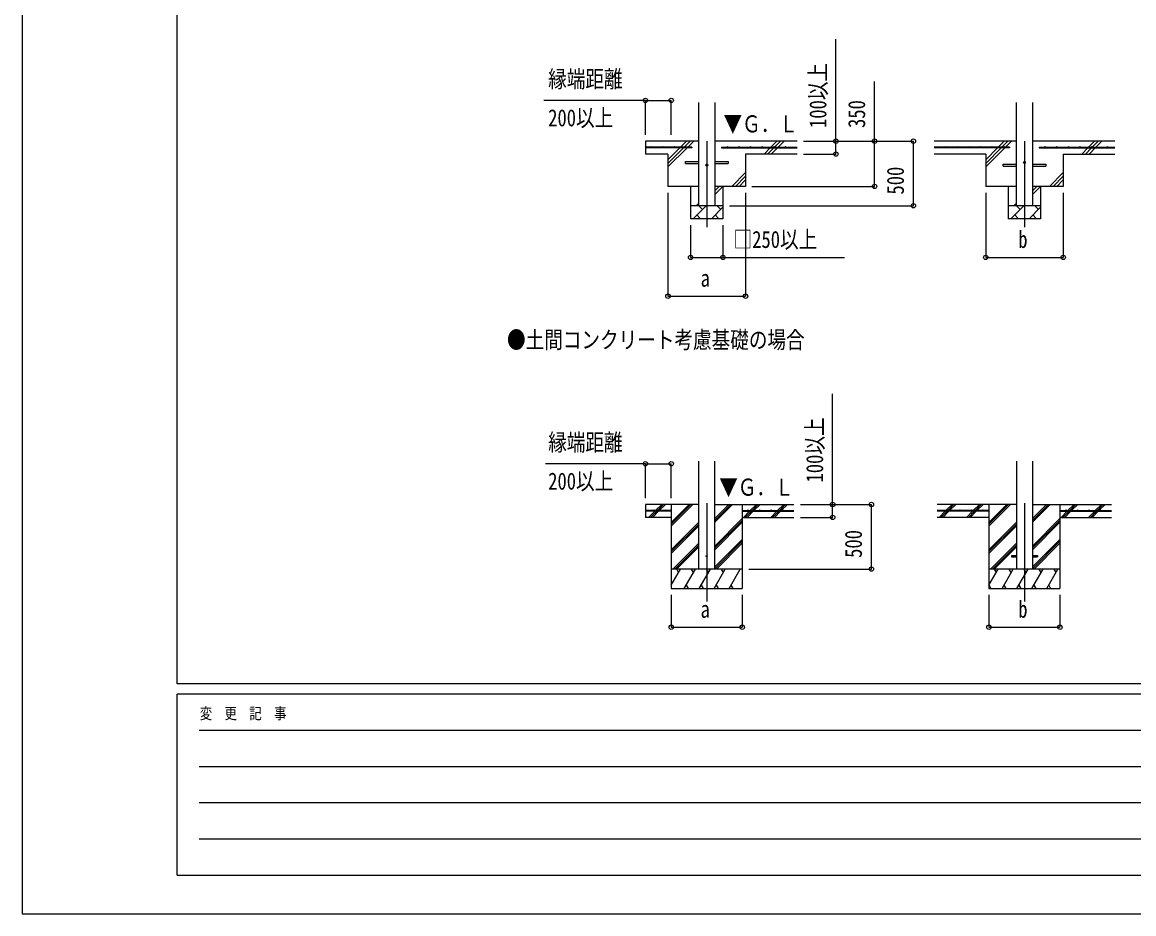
# Model space of a CAD drawing. Units: millimetres, scale not verified. Extents: x -16820 to 16820, y -11880 to 11880.
# Drawn here: x -16820 to -8214, y -11880 to -4980 of the extents above; entities that cross this region are included whole.
import ezdxf
from ezdxf.enums import TextEntityAlignment as Align

# ---------------------------------------------------------------- set-up
doc = ezdxf.new("R2010")
doc.units = ezdxf.units.MM
doc.header["$LTSCALE"] = 50
for name, color, linetype in [('0-2_USER1', 3, 'Continuous'), ('0-4_YKK_12', 2, 'Continuous'), ('0-5_YKK_13', 4, 'Continuous'), ('0-6_YKK_A1', 4, 'Continuous'), ('0-7_YKK_D', 6, 'Continuous'), ('0-8_YKK_ZWAK', 7, 'Continuous')]:
    doc.layers.add(name, color=color, linetype=linetype)
doc.styles.add('ＭＳ ゴシック', font='')
doc.styles.get('ＭＳ ゴシック').set_extended_font_data('MS Gothic')

msp = doc.modelspace()

# ---------------------------------------------------------------- linework, layer by layer
at = {"layer": '0-4_YKK_12'}
for p, q in [((-11519.92, -5900), (-11519.92, -6565.95)), ((-9059.92, -5900), (-9059.92, -6565.95)), ((-11519.92, -8702.79), (-11519.92, -9462)), ((-9059.92, -8702.79), (-9059.92, -9462))]:
    msp.add_line(p, q, dxfattribs=at)
at = {"layer": '0-5_YKK_13'}
for p, q in [((-11684.92, -6057), (-11582.42, -6057)), ((-11684.92, -6073), (-11684.92, -6057)), ((-11684.92, -6073), (-11582.42, -6073)), ((-11457.42, -6057), (-11354.92, -6057)), ((-11457.42, -6073), (-11354.92, -6073)), ((-11354.92, -6057), (-11354.92, -6073)), ((-9224.92, -6077), (-9122.42, -6077)), ((-9224.92, -6093), (-9224.92, -6077)), ((-9224.92, -6093), (-9122.42, -6093)), ((-8997.42, -6077), (-8894.92, -6077)), ((-8997.42, -6093), (-8894.92, -6093)), ((-8894.92, -6077), (-8894.92, -6093)), ((-9159.92, -9107.5), (-9159.92, -9116.5)), ((-9159.92, -9107.5), (-9122.42, -9107.5)), ((-9159.92, -9116.5), (-9122.42, -9116.5)), ((-8997.42, -9107.5), (-8959.92, -9107.5)), ((-8997.42, -9116.5), (-8959.92, -9116.5)), ((-8959.92, -9107.5), (-8959.92, -9116.5))]:
    msp.add_line(p, q, dxfattribs=at)
for centre, radius in [((-11519.92, -6085), 8), ((-9059.92, -6065), 8), ((-11519.92, -9112), 5)]:
    msp.add_circle(centre, radius, dxfattribs=at)
at = {"layer": '0-6_YKK_A1'}
for p, q in [((-11582.42, -6400), (-11582.42, -5600)), ((-11457.42, -5600), (-11457.42, -6400)), ((-9122.42, -6400), (-9122.42, -5600)), ((-8997.42, -5600), (-8997.42, -6400)), ((-11582.42, -5900), (-11994.92, -5900)), ((-11994.92, -5900), (-11994.92, -6000)), ((-11723.99, -5947.5), (-11676.49, -5900)), ((-11695.71, -5947.5), (-11648.21, -5900)), ((-11667.42, -5947.5), (-11619.92, -5900)), ((-10819.92, -5900), (-11457.42, -5900)), ((-11023.99, -5947.5), (-10976.49, -5900)), ((-10995.71, -5947.5), (-10948.21, -5900)), ((-10967.42, -5947.5), (-10919.92, -5900)), ((-9122.42, -5900), (-9759.92, -5900)), ((-9263.99, -5947.5), (-9216.49, -5900)), ((-9235.71, -5947.5), (-9188.21, -5900)), ((-9207.42, -5947.5), (-9159.92, -5900)), ((-8359.92, -5900), (-8997.42, -5900)), ((-8563.99, -5947.5), (-8516.49, -5900)), ((-8535.71, -5947.5), (-8488.21, -5900)), ((-8507.42, -5947.5), (-8459.92, -5900)), ((-11634.92, -5947.5), (-11994.92, -5947.5)), ((-11634.92, -5952.5), (-11994.92, -5952.5)), ((-11819.92, -6000), (-11994.92, -6000)), ((-11819.92, -6100), (-11672.42, -5952.5)), ((-11819.92, -6043.43), (-11728.99, -5952.5)), ((-11819.92, -6071.72), (-11700.71, -5952.5)), ((-11819.92, -6000), (-11819.92, -6250)), ((-11634.92, -5947.5), (-11634.92, -5952.5)), ((-11404.92, -5947.5), (-10819.92, -5947.5)), ((-11404.92, -5947.5), (-11404.92, -5952.5)), ((-11404.92, -5952.5), (-10819.92, -5952.5)), ((-10819.92, -6000), (-11219.92, -6000)), ((-11219.92, -6000), (-11219.92, -6250)), ((-11076.49, -6000), (-11028.99, -5952.5)), ((-11048.21, -6000), (-11000.71, -5952.5)), ((-11019.92, -6000), (-10972.42, -5952.5)), ((-9174.92, -5947.5), (-9759.92, -5947.5)), ((-9174.92, -5952.5), (-9759.92, -5952.5)), ((-9359.92, -6000), (-9759.92, -6000)), ((-9359.92, -6100), (-9212.42, -5952.5)), ((-9359.92, -6043.43), (-9268.99, -5952.5)), ((-9359.92, -6071.72), (-9240.71, -5952.5)), ((-9359.92, -6000), (-9359.92, -6250)), ((-9174.92, -5947.5), (-9174.92, -5952.5)), ((-8944.92, -5947.5), (-8359.92, -5947.5)), ((-8944.92, -5947.5), (-8944.92, -5952.5)), ((-8944.92, -5952.5), (-8359.92, -5952.5)), ((-8759.92, -6000), (-8759.92, -6250)), ((-8759.92, -6000), (-8359.92, -6000)), ((-8616.49, -6000), (-8568.99, -5952.5)), ((-8588.21, -6000), (-8540.71, -5952.5)), ((-8559.92, -6000), (-8512.42, -5952.5)), ((-11326.49, -6250), (-11219.92, -6143.43)), ((-11298.21, -6250), (-11219.92, -6171.72)), ((-8866.49, -6250), (-8759.92, -6143.43)), ((-8838.21, -6250), (-8759.92, -6171.72)), ((-11582.42, -6250), (-11819.92, -6250)), ((-11644.92, -6250), (-11644.92, -6500)), ((-11457.42, -6311.67), (-11395.75, -6250)), ((-11457.42, -6283.38), (-11424.04, -6250)), ((-11219.92, -6250), (-11457.42, -6250)), ((-11394.92, -6250), (-11394.92, -6500)), ((-11269.92, -6250), (-11219.92, -6200)), ((-9122.42, -6250), (-9359.92, -6250)), ((-9184.92, -6250), (-9184.92, -6500)), ((-8997.42, -6311.67), (-8935.75, -6250)), ((-8997.42, -6283.38), (-8964.04, -6250)), ((-8759.92, -6250), (-8997.42, -6250)), ((-8934.92, -6250), (-8934.92, -6500)), ((-8809.92, -6250), (-8759.92, -6200)), ((-11394.92, -6400), (-11644.92, -6400)), ((-11624.18, -6500), (-11524.18, -6400)), ((-11602.32, -6400), (-11582.42, -6380.1)), ((-11552.74, -6428.55), (-11581.29, -6400)), ((-11482.76, -6500), (-11394.92, -6412.16)), ((-11411.32, -6428.55), (-11439.87, -6400)), ((-8934.92, -6400), (-9184.92, -6400)), ((-9164.18, -6500), (-9064.18, -6400)), ((-9142.32, -6400), (-9122.42, -6380.1)), ((-9092.74, -6428.55), (-9121.29, -6400)), ((-9022.76, -6500), (-8934.92, -6412.16)), ((-8951.32, -6428.55), (-8979.87, -6400)), ((-11394.92, -6500), (-11644.92, -6500)), ((-11595.63, -6471.45), (-11567.08, -6500)), ((-11454.21, -6471.45), (-11425.66, -6500)), ((-8934.92, -6500), (-9184.92, -6500)), ((-9135.63, -6471.45), (-9107.08, -6500)), ((-8994.21, -6471.45), (-8965.66, -6500)), ((-11582.42, -9212), (-11582.42, -8376.65)), ((-11457.42, -9212), (-11457.42, -8376.65)), ((-9122.42, -8375.65), (-9122.42, -9212)), ((-8997.42, -8375.65), (-8997.42, -9212)), ((-11794.92, -8759.5), (-11994.92, -8759.5)), ((-11794.92, -8764.5), (-11994.92, -8764.5)), ((-11967.05, -8810.6), (-11920.96, -8764.5)), ((-11954.31, -8812), (-11906.81, -8764.5)), ((-11940.17, -8812), (-11892.67, -8764.5)), ((-11915.96, -8759.5), (-11868.46, -8712)), ((-11901.81, -8759.5), (-11854.31, -8712)), ((-11887.67, -8759.5), (-11840.17, -8712)), ((-11794.92, -8712), (-11794.92, -9362)), ((-11794.92, -8878.88), (-11628.04, -8712)), ((-11794.92, -8864.74), (-11642.18, -8712)), ((-11794.92, -8850.6), (-11656.32, -8712)), ((-11794.92, -8759.5), (-11794.92, -8764.5)), ((-11457.42, -8849.75), (-11319.67, -8712)), ((-11457.42, -8835.61), (-11333.81, -8712)), ((-11457.42, -8821.46), (-11347.96, -8712)), ((-11457.42, -8712), (-10844.92, -8712)), ((-11244.92, -8712), (-11244.92, -9362)), ((-11244.92, -8759.5), (-10844.92, -8759.5)), ((-11244.92, -8759.5), (-11244.92, -8764.5)), ((-11244.92, -8764.5), (-10844.92, -8764.5)), ((-11235.82, -8812), (-11188.32, -8764.5)), ((-11221.68, -8812), (-11174.18, -8764.5)), ((-11207.54, -8812), (-11160.04, -8764.5)), ((-11183.32, -8759.5), (-11135.82, -8712)), ((-11169.18, -8759.5), (-11121.68, -8712)), ((-11155.04, -8759.5), (-11107.54, -8712)), ((-11023.69, -8812), (-10976.19, -8764.5)), ((-11009.55, -8812), (-10962.05, -8764.5)), ((-10995.41, -8812), (-10947.91, -8764.5)), ((-10971.19, -8759.5), (-10923.69, -8712)), ((-10957.05, -8759.5), (-10909.55, -8712)), ((-10942.91, -8759.5), (-10895.41, -8712)), ((-9122.42, -8712), (-9734.92, -8712)), ((-9334.92, -8759.5), (-9734.92, -8759.5)), ((-9334.92, -8764.5), (-9734.92, -8764.5)), ((-9720.59, -8812), (-9673.09, -8764.5)), ((-9706.45, -8812), (-9658.95, -8764.5)), ((-9692.3, -8812), (-9644.8, -8764.5)), ((-9668.09, -8759.5), (-9620.59, -8712)), ((-9653.95, -8759.5), (-9652.28, -8757.83)), ((-9649.09, -8754.64), (-9606.45, -8712)), ((-9639.8, -8759.5), (-9592.3, -8712)), ((-9507.05, -8810.6), (-9460.96, -8764.5)), ((-9494.31, -8812), (-9446.81, -8764.5)), ((-9480.17, -8812), (-9432.67, -8764.5)), ((-9455.96, -8759.5), (-9408.46, -8712)), ((-9441.81, -8759.5), (-9394.31, -8712)), ((-9427.67, -8759.5), (-9380.17, -8712)), ((-9334.92, -8712), (-9334.92, -9362)), ((-9334.92, -8878.88), (-9168.04, -8712)), ((-9334.92, -8864.74), (-9182.18, -8712)), ((-9334.92, -8850.6), (-9196.32, -8712)), ((-9334.92, -8759.5), (-9334.92, -8764.5)), ((-8997.42, -8849.75), (-8859.67, -8712)), ((-8997.42, -8835.61), (-8873.81, -8712)), ((-8997.42, -8821.46), (-8887.96, -8712)), ((-8997.42, -8712), (-8384.92, -8712)), ((-8784.92, -8712), (-8784.92, -9362)), ((-8784.92, -8759.5), (-8384.92, -8759.5)), ((-8784.92, -8759.5), (-8784.92, -8764.5)), ((-8784.92, -8764.5), (-8384.92, -8764.5)), ((-8775.82, -8812), (-8728.32, -8764.5)), ((-8761.68, -8812), (-8714.18, -8764.5)), ((-8747.54, -8812), (-8700.04, -8764.5)), ((-8723.32, -8759.5), (-8675.82, -8712)), ((-8709.18, -8759.5), (-8661.68, -8712)), ((-8695.04, -8759.5), (-8647.54, -8712)), ((-8563.69, -8812), (-8516.19, -8764.5)), ((-8549.55, -8812), (-8502.05, -8764.5)), ((-8535.41, -8812), (-8487.91, -8764.5)), ((-8511.19, -8759.5), (-8463.69, -8712)), ((-8497.05, -8759.5), (-8449.55, -8712)), ((-8482.91, -8759.5), (-8435.41, -8712)), ((-11794.92, -8812), (-11994.92, -8812)), ((-11794.92, -9062.73), (-11582.42, -8850.23)), ((-11794.92, -9076.87), (-11582.42, -8864.37)), ((-11457.42, -9033.59), (-11244.92, -8821.1)), ((-11457.42, -9047.74), (-11244.92, -8835.24)), ((-11457.42, -9061.88), (-11244.92, -8849.38)), ((-11244.92, -8812), (-10844.92, -8812)), ((-9334.92, -8812), (-9734.92, -8812)), ((-9334.92, -9062.73), (-9122.42, -8850.23)), ((-9334.92, -9076.87), (-9122.42, -8864.37)), ((-8997.42, -9033.59), (-8784.92, -8821.1)), ((-8997.42, -9047.74), (-8784.92, -8835.24)), ((-8997.42, -9061.88), (-8784.92, -8849.38)), ((-8784.92, -8812), (-8384.92, -8812)), ((-11794.92, -9091.01), (-11582.42, -8878.51)), ((-9334.92, -9091.01), (-9122.42, -8878.51)), ((-11782.06, -9212), (-11582.42, -9012.36)), ((-11767.92, -9212), (-11582.42, -9026.5)), ((-11457.42, -9195.72), (-11244.92, -8983.23)), ((-11457.42, -9209.87), (-11244.92, -8997.37)), ((-11445.41, -9212), (-11244.92, -9011.51)), ((-9322.06, -9212), (-9122.42, -9012.36)), ((-9307.92, -9212), (-9122.42, -9026.5)), ((-8997.42, -9195.72), (-8784.92, -8983.23)), ((-8997.42, -9209.87), (-8784.92, -8997.37)), ((-8985.41, -9212), (-8784.92, -9011.51)), ((-11753.78, -9212), (-11582.42, -9040.64)), ((-9293.78, -9212), (-9122.42, -9040.64)), ((-11244.92, -9212), (-11794.92, -9212)), ((-11794.92, -9337.45), (-11722.49, -9212)), ((-11737.49, -9237.98), (-11752.49, -9212)), ((-11693.62, -9362), (-11607.02, -9212)), ((-11622.02, -9237.98), (-11637.02, -9212)), ((-11578.15, -9362), (-11491.55, -9212)), ((-11506.55, -9237.98), (-11521.55, -9212)), ((-11462.68, -9362), (-11376.08, -9212)), ((-11391.08, -9237.98), (-11406.08, -9212)), ((-11347.21, -9362), (-11260.61, -9212)), ((-11290.61, -9212), (-11290.61, -9212)), ((-8784.92, -9212), (-9334.92, -9212)), ((-9334.92, -9337.45), (-9262.49, -9212)), ((-9277.49, -9237.98), (-9292.49, -9212)), ((-9233.62, -9362), (-9147.02, -9212)), ((-9162.02, -9237.98), (-9177.02, -9212)), ((-9118.15, -9362), (-9031.55, -9212)), ((-9046.55, -9237.98), (-9061.55, -9212)), ((-9002.68, -9362), (-8916.08, -9212)), ((-8931.08, -9237.98), (-8946.08, -9212)), ((-8887.21, -9362), (-8800.61, -9212)), ((-8815.61, -9237.98), (-8830.61, -9212)), ((-11794.92, -9362), (-11244.92, -9362)), ((-11678.63, -9336.02), (-11663.63, -9362)), ((-11563.16, -9336.02), (-11548.16, -9362)), ((-11447.68, -9336.02), (-11432.69, -9362)), ((-11332.22, -9336.02), (-11317.22, -9362)), ((-9334.92, -9362), (-8784.92, -9362)), ((-9334.1, -9336.02), (-9319.1, -9362)), ((-9218.63, -9336.02), (-9203.63, -9362)), ((-9103.16, -9336.02), (-9088.16, -9362)), ((-8987.68, -9336.02), (-8972.69, -9362)), ((-8872.22, -9336.02), (-8857.22, -9362))]:
    msp.add_line(p, q, dxfattribs=at)
msp.add_lwpolyline([(-11582.42, -8712), (-11994.92, -8712), (-11994.92, -8812)], dxfattribs=at)
for centre in [(-11949.92, -5945), (-11859.92, -5945), (-11769.92, -5945), (-11679.92, -5945), (-11359.92, -5945), (-11269.92, -5945), (-11179.92, -5945), (-11089.92, -5945), (-10999.92, -5945), (-10909.92, -5945), (-9669.92, -5945), (-9579.92, -5945), (-9489.92, -5945), (-9399.92, -5945), (-9309.92, -5945), (-9219.92, -5945), (-8899.92, -5945), (-8809.92, -5945), (-8719.92, -5945), (-8629.92, -5945), (-8539.92, -5945), (-8415.73, -5945), (-11929.92, -8757), (-11839.92, -8757), (-11199.92, -8757), (-11109.92, -8757), (-11019.92, -8757), (-10929.92, -8757), (-9649.92, -8757), (-9559.92, -8757), (-9469.92, -8757), (-9379.92, -8757), (-8739.92, -8757), (-8649.92, -8757), (-8559.92, -8757), (-8469.92, -8757)]:
    msp.add_circle(centre, 2.5, dxfattribs=at)
at = {"layer": '0-7_YKK_D'}
for p, q in [((-11994.92, -5584.74), (-12781.97, -5584.74)), ((-11994.92, -5850), (-11994.92, -5583.74)), ((-11994.92, -5584.74), (-11794.92, -5584.74)), ((-11794.92, -5850), (-11794.92, -5583.74)), ((-10769.92, -5900), (-10518.92, -5900)), ((-10769.92, -5900), (-9918.92, -5900)), ((-10769.92, -5900), (-10218.92, -5900)), ((-9919.92, -6400), (-9919.92, -5900)), ((-10769.92, -6000), (-10518.92, -6000)), ((-11169.92, -6250), (-10218.92, -6250)), ((-11819.92, -6300), (-11819.92, -7101)), ((-11218.92, -6300), (-11218.92, -7101)), ((-9359.92, -6300), (-9359.92, -6801)), ((-8759.92, -6300), (-8759.92, -6801)), ((-11344.92, -6400), (-9918.92, -6400)), ((-11644.92, -6550), (-11644.92, -6801)), ((-11394.92, -6550), (-11394.92, -6801)), ((-9359.92, -6800), (-8759.92, -6800)), ((-11819.92, -7100), (-11218.92, -7100)), ((-11994.92, -8396.74), (-12768.36, -8396.74)), ((-11994.92, -8662), (-11994.92, -8395.74)), ((-11994.92, -8396.74), (-11794.92, -8396.74)), ((-11794.92, -8662), (-11794.92, -8395.74)), ((-10794.92, -8712), (-10243.92, -8712)), ((-10794.92, -8712), (-10543.92, -8712)), ((-10244.92, -9212), (-10244.92, -8712)), ((-10794.92, -8812), (-10543.92, -8812)), ((-11194.92, -9212), (-10243.92, -9212)), ((-11794.92, -9412), (-11794.92, -9663)), ((-11244.92, -9412), (-11244.92, -9663)), ((-9334.92, -9412), (-9334.92, -9663)), ((-8784.92, -9412), (-8784.92, -9663)), ((-11794.92, -9662), (-11244.92, -9662)), ((-9334.92, -9662), (-8784.92, -9662))]:
    msp.add_line(p, q, dxfattribs=at)
for points in [[(-10519.92, -6000), (-10519.92, -5900), (-10519.92, -5111.2)], [(-10219.92, -6250), (-10219.92, -5900), (-10219.92, -5437.6)], [(-11644.92, -6800), (-11394.92, -6800), (-10452.52, -6800)], [(-10544.92, -8812), (-10544.92, -8712), (-10544.92, -7855.2)]]:
    msp.add_lwpolyline(points, dxfattribs=at)
for centre in [(-11994.92, -5584.74), (-11794.92, -5584.74), (-10519.92, -5900), (-10219.92, -5900), (-9919.92, -5900), (-10519.92, -6000), (-10219.92, -6250), (-9919.92, -6400), (-11644.92, -6800), (-11394.92, -6800), (-9359.92, -6800), (-8759.92, -6800), (-11819.92, -7100), (-11218.92, -7100), (-11994.92, -8396.74), (-11794.92, -8396.74), (-10544.92, -8712), (-10244.92, -8712), (-10544.92, -8812), (-10244.92, -9212), (-11794.92, -9662), (-11244.92, -9662), (-9334.92, -9662), (-8784.92, -9662)]:
    msp.add_circle(centre, 17, dxfattribs=at)
at = {"layer": '0-8_YKK_ZWAK'}
for p, q in [((-15619.92, -10100), (-15619.92, 11100)), ((15580.08, -10100), (-15619.92, -10100)), ((-5219.92, -10180), (-15619.92, -10180)), ((-15619.92, -11580), (-15619.92, -10180)), ((-15449.92, -10460), (-5419.92, -10460)), ((-15449.92, -10740), (-5419.92, -10740)), ((-15449.92, -11020), (-5419.92, -11020)), ((-15449.92, -11300), (-5419.92, -11300)), ((-15619.92, -11580), (-5219.92, -11580))]:
    msp.add_line(p, q, dxfattribs=at)
msp.add_lwpolyline([(-16820, -11880), (16820, -11880), (16820, 11880), (-16820, 11880)], close=True, dxfattribs=at)

# ---------------------------------------------------------------- texts
at = {"layer": '0-2_USER1', "style": 'ＭＳ ゴシック', "width": 0.8}
msp.add_text('●土間コンクリート考慮基礎の場合', height=132, dxfattribs=at).set_placement((-13066.4, -7543.12), align=Align.BOTTOM_LEFT)
at = {"layer": '0-6_YKK_A1', "style": 'ＭＳ ゴシック', "width": 0.8}
for p in [(-11389.84, -5871.55), (-11423.19, -8683.55)]:
    msp.add_text('▼Ｇ．Ｌ', height=132, dxfattribs=at).set_placement(p, align=Align.BOTTOM_LEFT)
at = {"layer": '0-7_YKK_D', "style": 'ＭＳ ゴシック', "width": 0.8}
for s, p in [('縁端距離', (-12747.72, -5524.74)), ('200以上', (-12747.72, -5824.74)), ('□250以上', (-11312.12, -6766)), ('b', (-9107.92, -6766)), ('a', (-11567.42, -7066)), ('縁端距離', (-12747.72, -8336.74)), ('200以上', (-12747.72, -8636.74)), ('b', (-9107.92, -9628)), ('a', (-11567.92, -9628))]:
    msp.add_text(s, height=132, dxfattribs=at).set_placement(p, align=Align.BOTTOM_LEFT)
for s, p in [('100以上', (-10553.92, -5798)), ('350', (-10253.92, -5798)), ('500', (-9953.92, -6313.2)), ('100以上', (-10578.92, -8542)), ('500', (-10278.92, -9125.2))]:
    msp.add_text(s, height=132, rotation=90, dxfattribs=at).set_placement(p, align=Align.BOTTOM_LEFT)
at = {"layer": '0-8_YKK_ZWAK', "style": 'ＭＳ ゴシック', "width": 0.8}
msp.add_text('変  更  記  事', height=87.98, dxfattribs=at).set_placement((-15445.24, -10400), align=Align.BOTTOM_LEFT)

doc.saveas('drawing.dxf')
